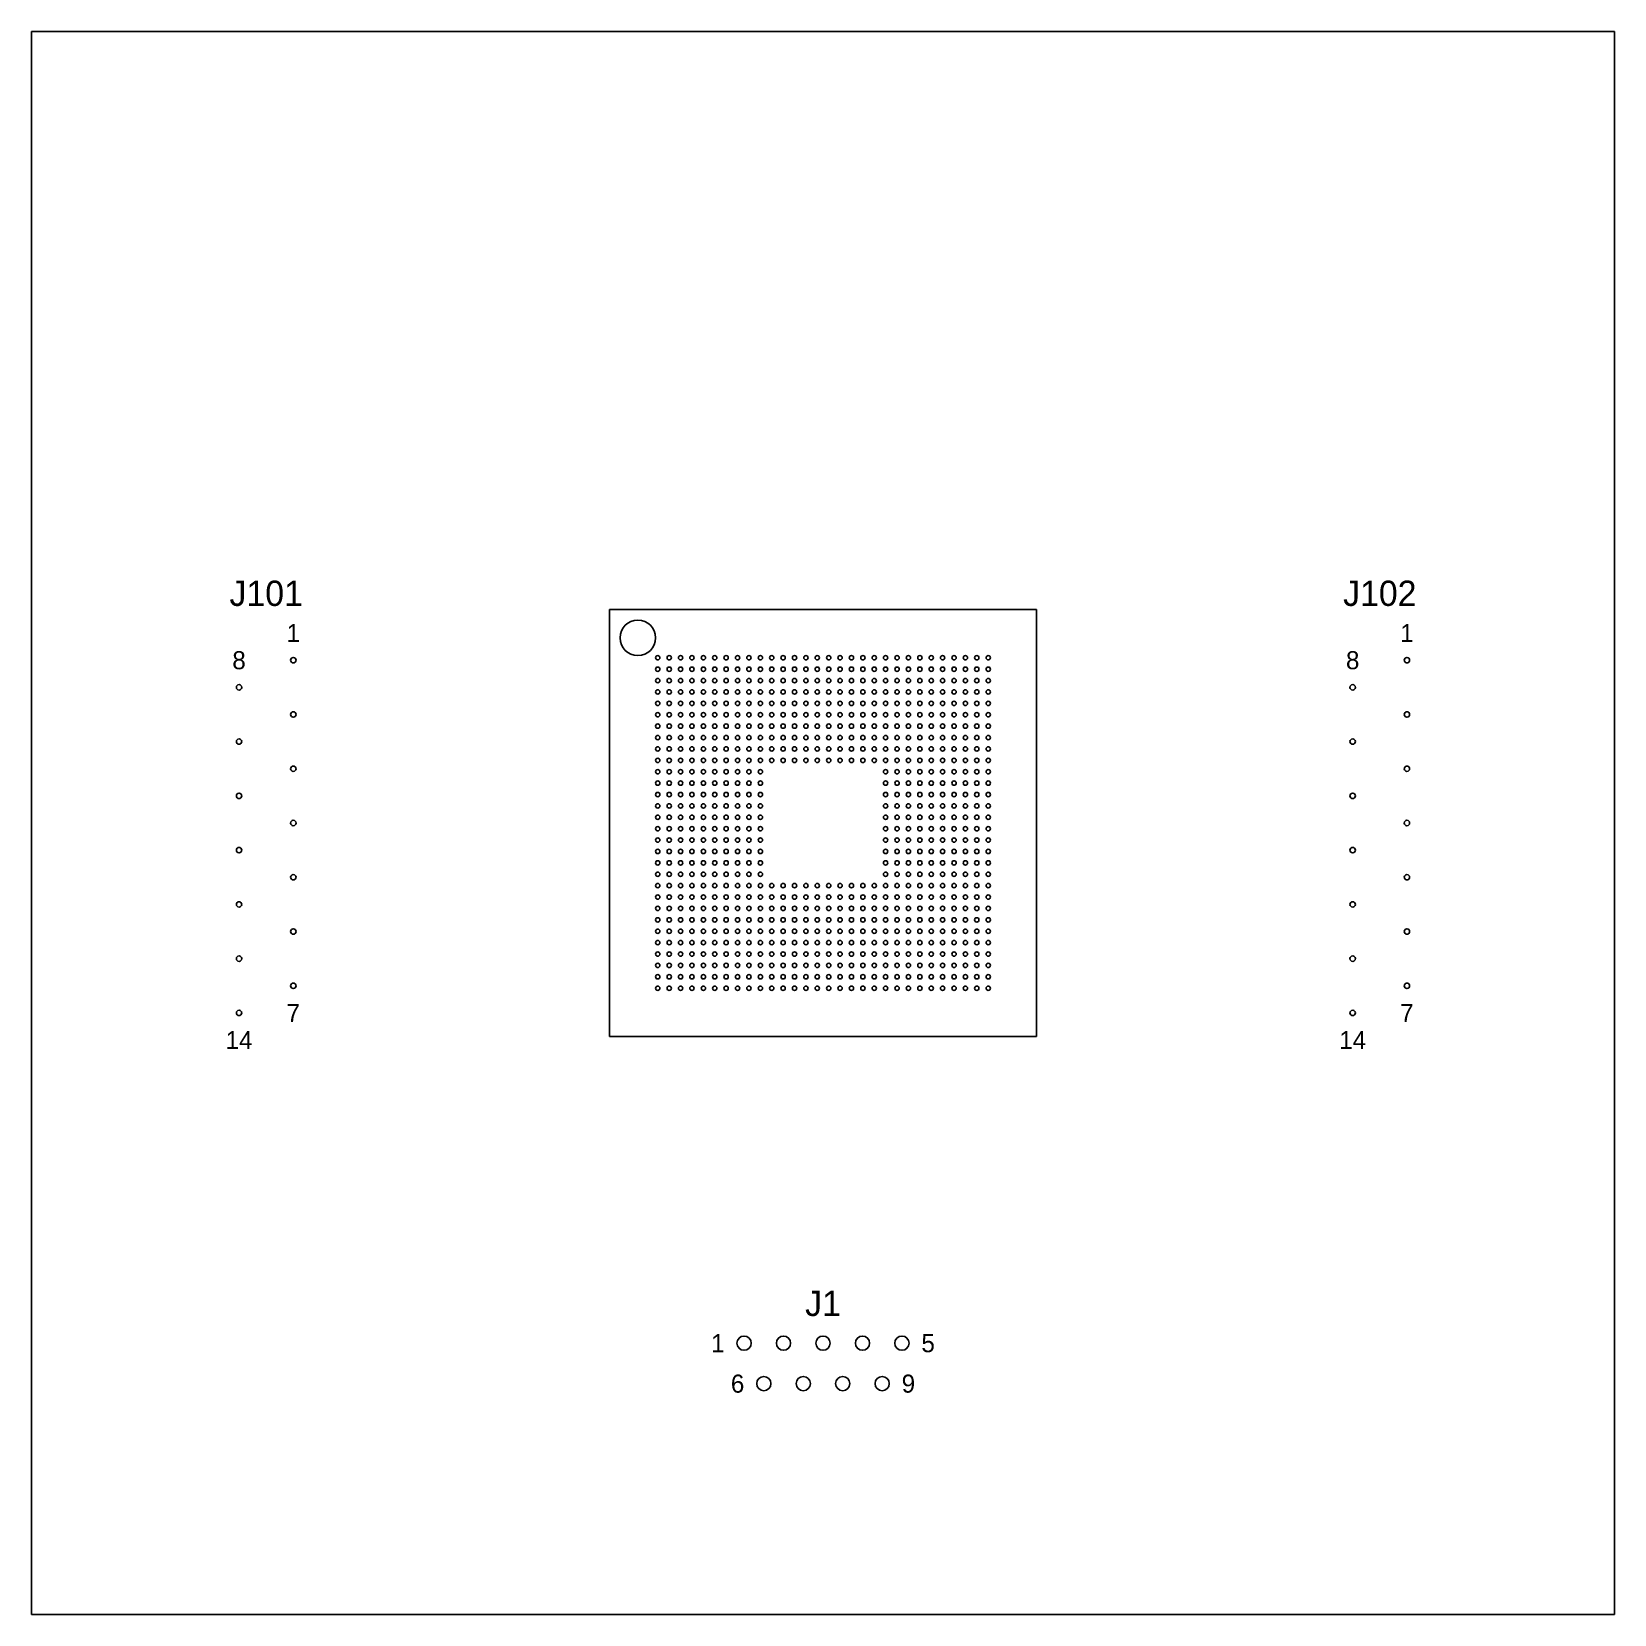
# Model space of a CAD drawing. Extents: x 0 to 4375, y 0 to 4375.
import ezdxf
from ezdxf.enums import TextEntityAlignment as Align

# ---------------------------------------------------------------- set-up
doc = ezdxf.new("R2010")
doc.units = 9
doc.header["$MEASUREMENT"] = 0
for name, color, linetype in [('BOARD_OUTLINE', 7, 'Continuous'), ('DC_CENTERS', 7, 'Continuous'), ('GPPO_CENTERS', 7, 'Continuous'), ('INTERPOSER', 7, 'Continuous'), ('MECH_LABELS', 7, 'Continuous')]:
    doc.layers.add(name, color=color, linetype=linetype)

msp = doc.modelspace()

# ---------------------------------------------------------------- linework, layer by layer
at = {"layer": 'BOARD_OUTLINE'}
for p, q in [((4375, 4375), (0, 4375)), ((0, 4375), (0, 0)), ((4375, 0), (4375, 4375)), ((0, 0), (4375, 0))]:
    msp.add_line(p, q, dxfattribs=at)
at = {"layer": 'DC_CENTERS'}
for centre in [(1969.4, 749.6), (2078.4, 749.6), (2187.5, 749.6), (2296.6, 749.6), (2405.6, 749.6), (2023.9, 637.8), (2133, 637.8), (2242, 637.8), (2351.1, 637.8)]:
    msp.add_circle(centre, 19.7, dxfattribs=at)
at = {"layer": 'GPPO_CENTERS'}
for centre in [(723.3, 2637.5), (3801.7, 2637.5), (573.3, 2562.5), (3651.7, 2562.5), (723.3, 2487.5), (3801.7, 2487.5), (573.3, 2412.5), (3651.7, 2412.5), (723.3, 2337.5), (3801.7, 2337.5), (573.3, 2262.5), (3651.7, 2262.5), (723.3, 2187.5), (3801.7, 2187.5), (573.3, 2112.5), (3651.7, 2112.5), (723.3, 2037.5), (3801.7, 2037.5), (573.3, 1962.5), (3651.7, 1962.5), (723.3, 1887.5), (3801.7, 1887.5), (573.3, 1812.5), (3651.7, 1812.5), (723.3, 1737.5), (3801.7, 1737.5), (573.3, 1662.5), (3651.7, 1662.5)]:
    msp.add_circle(centre, 7.5, dxfattribs=at)
at = {"layer": 'INTERPOSER'}
for p, q in [((1596.9, 2778.1), (2778.1, 2778.1)), ((1596.9, 1596.9), (1596.9, 2778.1)), ((2778.1, 2778.1), (2778.1, 1596.9)), ((2778.1, 1596.9), (1596.9, 1596.9))]:
    msp.add_line(p, q, dxfattribs=at)
for centre, radius in [((1675.7, 2699.3), 49.2), ((1730.8, 2644.2), 6), ((1762.3, 2644.2), 6), ((1793.8, 2644.2), 6), ((1825.3, 2644.2), 6), ((1856.8, 2644.2), 6), ((1888.3, 2644.2), 6), ((1919.8, 2644.2), 6), ((1951.3, 2644.2), 6), ((1982.8, 2644.2), 6), ((2014.3, 2644.2), 6), ((2045.8, 2644.2), 6), ((2077.3, 2644.2), 6), ((2108.8, 2644.2), 6), ((2140.3, 2644.2), 6), ((2171.8, 2644.2), 6), ((2203.2, 2644.2), 6), ((2234.7, 2644.2), 6), ((2266.2, 2644.2), 6), ((2297.7, 2644.2), 6), ((2329.2, 2644.2), 6), ((2360.7, 2644.2), 6), ((2392.2, 2644.2), 6), ((2423.7, 2644.2), 6), ((2455.2, 2644.2), 6), ((2486.7, 2644.2), 6), ((2518.2, 2644.2), 6), ((2549.7, 2644.2), 6), ((2581.2, 2644.2), 6), ((2612.7, 2644.2), 6), ((2644.2, 2644.2), 6), ((1730.8, 2612.7), 6), ((1730.8, 2581.2), 6), ((1762.3, 2612.7), 6), ((1762.3, 2581.2), 6), ((1793.8, 2612.7), 6), ((1793.8, 2581.2), 6), ((1825.3, 2612.7), 6), ((1825.3, 2581.2), 6), ((1856.8, 2612.7), 6), ((1856.8, 2581.2), 6), ((1888.3, 2612.7), 6), ((1888.3, 2581.2), 6), ((1919.8, 2612.7), 6), ((1919.8, 2581.2), 6), ((1951.3, 2612.7), 6), ((1951.3, 2581.2), 6), ((1982.8, 2612.7), 6), ((1982.8, 2581.2), 6), ((2014.3, 2612.7), 6), ((2014.3, 2581.2), 6), ((2045.8, 2612.7), 6), ((2045.8, 2581.2), 6), ((2077.3, 2612.7), 6), ((2077.3, 2581.2), 6), ((2108.8, 2612.7), 6), ((2108.8, 2581.2), 6), ((2140.3, 2612.7), 6), ((2140.3, 2581.2), 6), ((2171.8, 2612.7), 6), ((2171.8, 2581.2), 6), ((2203.2, 2612.7), 6), ((2203.2, 2581.2), 6), ((2234.7, 2612.7), 6), ((2234.7, 2581.2), 6), ((2266.2, 2612.7), 6), ((2266.2, 2581.2), 6), ((2297.7, 2612.7), 6), ((2297.7, 2581.2), 6), ((2329.2, 2612.7), 6), ((2329.2, 2581.2), 6), ((2360.7, 2612.7), 6), ((2360.7, 2581.2), 6), ((2392.2, 2612.7), 6), ((2392.2, 2581.2), 6), ((2423.7, 2612.7), 6), ((2423.7, 2581.2), 6), ((2455.2, 2612.7), 6), ((2455.2, 2581.2), 6), ((2486.7, 2612.7), 6), ((2486.7, 2581.2), 6), ((2518.2, 2612.7), 6), ((2518.2, 2581.2), 6), ((2549.7, 2612.7), 6), ((2549.7, 2581.2), 6), ((2581.2, 2612.7), 6), ((2581.2, 2581.2), 6), ((2612.7, 2612.7), 6), ((2612.7, 2581.2), 6), ((2644.2, 2612.7), 6), ((2644.2, 2581.2), 6), ((1730.8, 2549.7), 6), ((1762.3, 2549.7), 6), ((1793.8, 2549.7), 6), ((1825.3, 2549.7), 6), ((1856.8, 2549.7), 6), ((1888.3, 2549.7), 6), ((1919.8, 2549.7), 6), ((1951.3, 2549.7), 6), ((1982.8, 2549.7), 6), ((2014.3, 2549.7), 6), ((2045.8, 2549.7), 6), ((2077.3, 2549.7), 6), ((2108.8, 2549.7), 6), ((2140.3, 2549.7), 6), ((2171.8, 2549.7), 6), ((2203.2, 2549.7), 6), ((2234.7, 2549.7), 6), ((2266.2, 2549.7), 6), ((2297.7, 2549.7), 6), ((2329.2, 2549.7), 6), ((2360.7, 2549.7), 6), ((2392.2, 2549.7), 6), ((2423.7, 2549.7), 6), ((2455.2, 2549.7), 6), ((2486.7, 2549.7), 6), ((2518.2, 2549.7), 6), ((2549.7, 2549.7), 6), ((2581.2, 2549.7), 6), ((2612.7, 2549.7), 6), ((2644.2, 2549.7), 6), ((1730.8, 2518.2), 6), ((1762.3, 2518.2), 6), ((1793.8, 2518.2), 6), ((1825.3, 2518.2), 6), ((1856.8, 2518.2), 6), ((1888.3, 2518.2), 6), ((1919.8, 2518.2), 6), ((1951.3, 2518.2), 6), ((1982.8, 2518.2), 6), ((2014.3, 2518.2), 6), ((2045.8, 2518.2), 6), ((2077.3, 2518.2), 6), ((2108.8, 2518.2), 6), ((2140.3, 2518.2), 6), ((2171.8, 2518.2), 6), ((2203.2, 2518.2), 6), ((2234.7, 2518.2), 6), ((2266.2, 2518.2), 6), ((2297.7, 2518.2), 6), ((2329.2, 2518.2), 6), ((2360.7, 2518.2), 6), ((2392.2, 2518.2), 6), ((2423.7, 2518.2), 6), ((2455.2, 2518.2), 6), ((2486.7, 2518.2), 6), ((2518.2, 2518.2), 6), ((2549.7, 2518.2), 6), ((2581.2, 2518.2), 6), ((2612.7, 2518.2), 6), ((2644.2, 2518.2), 6), ((1730.8, 2486.7), 6), ((1730.8, 2455.2), 6), ((1762.3, 2486.7), 6), ((1762.3, 2455.2), 6), ((1793.8, 2486.7), 6), ((1793.8, 2455.2), 6), ((1825.3, 2486.7), 6), ((1825.3, 2455.2), 6), ((1856.8, 2486.7), 6), ((1856.8, 2455.2), 6), ((1888.3, 2486.7), 6), ((1888.3, 2455.2), 6), ((1919.8, 2486.7), 6), ((1919.8, 2455.2), 6), ((1951.3, 2486.7), 6), ((1951.3, 2455.2), 6), ((1982.8, 2486.7), 6), ((1982.8, 2455.2), 6), ((2014.3, 2486.7), 6), ((2014.3, 2455.2), 6), ((2045.8, 2486.7), 6), ((2045.8, 2455.2), 6), ((2077.3, 2486.7), 6), ((2077.3, 2455.2), 6), ((2108.8, 2486.7), 6), ((2108.8, 2455.2), 6), ((2140.3, 2486.7), 6), ((2140.3, 2455.2), 6), ((2171.8, 2486.7), 6), ((2171.8, 2455.2), 6), ((2203.2, 2486.7), 6), ((2203.2, 2455.2), 6), ((2234.7, 2486.7), 6), ((2234.7, 2455.2), 6), ((2266.2, 2486.7), 6), ((2266.2, 2455.2), 6), ((2297.7, 2486.7), 6), ((2297.7, 2455.2), 6), ((2329.2, 2486.7), 6), ((2329.2, 2455.2), 6), ((2360.7, 2486.7), 6), ((2360.7, 2455.2), 6), ((2392.2, 2486.7), 6), ((2392.2, 2455.2), 6), ((2423.7, 2486.7), 6), ((2423.7, 2455.2), 6), ((2455.2, 2486.7), 6), ((2455.2, 2455.2), 6), ((2486.7, 2486.7), 6), ((2486.7, 2455.2), 6), ((2518.2, 2486.7), 6), ((2518.2, 2455.2), 6), ((2549.7, 2486.7), 6), ((2549.7, 2455.2), 6), ((2581.2, 2486.7), 6), ((2581.2, 2455.2), 6), ((2612.7, 2486.7), 6), ((2612.7, 2455.2), 6), ((2644.2, 2486.7), 6), ((2644.2, 2455.2), 6), ((1730.8, 2423.7), 6), ((1762.3, 2423.7), 6), ((1793.8, 2423.7), 6), ((1825.3, 2423.7), 6), ((1856.8, 2423.7), 6), ((1888.3, 2423.7), 6), ((1919.8, 2423.7), 6), ((1951.3, 2423.7), 6), ((1982.8, 2423.7), 6), ((2014.3, 2423.7), 6), ((2045.8, 2423.7), 6), ((2077.3, 2423.7), 6), ((2108.8, 2423.7), 6), ((2140.3, 2423.7), 6), ((2171.8, 2423.7), 6), ((2203.2, 2423.7), 6), ((2234.7, 2423.7), 6), ((2266.2, 2423.7), 6), ((2297.7, 2423.7), 6), ((2329.2, 2423.7), 6), ((2360.7, 2423.7), 6), ((2392.2, 2423.7), 6), ((2423.7, 2423.7), 6), ((2455.2, 2423.7), 6), ((2486.7, 2423.7), 6), ((2518.2, 2423.7), 6), ((2549.7, 2423.7), 6), ((2581.2, 2423.7), 6), ((2612.7, 2423.7), 6), ((2644.2, 2423.7), 6), ((1730.8, 2392.2), 6), ((1730.8, 2360.7), 6), ((1762.3, 2392.2), 6), ((1762.3, 2360.7), 6), ((1793.8, 2392.2), 6), ((1793.8, 2360.7), 6), ((1825.3, 2392.2), 6), ((1825.3, 2360.7), 6), ((1856.8, 2392.2), 6), ((1856.8, 2360.7), 6), ((1888.3, 2392.2), 6), ((1888.3, 2360.7), 6), ((1919.8, 2392.2), 6), ((1919.8, 2360.7), 6), ((1951.3, 2392.2), 6), ((1951.3, 2360.7), 6), ((1982.8, 2392.2), 6), ((1982.8, 2360.7), 6), ((2014.3, 2392.2), 6), ((2014.3, 2360.7), 6), ((2045.8, 2392.2), 6), ((2045.8, 2360.7), 6), ((2077.3, 2392.2), 6), ((2077.3, 2360.7), 6), ((2108.8, 2392.2), 6), ((2108.8, 2360.7), 6), ((2140.3, 2392.2), 6), ((2140.3, 2360.7), 6), ((2171.8, 2392.2), 6), ((2171.8, 2360.7), 6), ((2203.2, 2392.2), 6), ((2203.2, 2360.7), 6), ((2234.7, 2392.2), 6), ((2234.7, 2360.7), 6), ((2266.2, 2392.2), 6), ((2266.2, 2360.7), 6), ((2297.7, 2392.2), 6), ((2297.7, 2360.7), 6), ((2329.2, 2392.2), 6), ((2329.2, 2360.7), 6), ((2360.7, 2392.2), 6), ((2360.7, 2360.7), 6), ((2392.2, 2392.2), 6), ((2392.2, 2360.7), 6), ((2423.7, 2392.2), 6), ((2423.7, 2360.7), 6), ((2455.2, 2392.2), 6), ((2455.2, 2360.7), 6), ((2486.7, 2392.2), 6), ((2486.7, 2360.7), 6), ((2518.2, 2392.2), 6), ((2518.2, 2360.7), 6), ((2549.7, 2392.2), 6), ((2549.7, 2360.7), 6), ((2581.2, 2392.2), 6), ((2581.2, 2360.7), 6), ((2612.7, 2392.2), 6), ((2612.7, 2360.7), 6), ((2644.2, 2392.2), 6), ((2644.2, 2360.7), 6), ((1730.8, 2329.2), 6), ((1762.3, 2329.2), 6), ((1793.8, 2329.2), 6), ((1825.3, 2329.2), 6), ((1856.8, 2329.2), 6), ((1888.3, 2329.2), 6), ((1919.8, 2329.2), 6), ((1951.3, 2329.2), 6), ((1982.8, 2329.2), 6), ((2014.3, 2329.2), 6), ((2360.7, 2329.2), 6), ((2392.2, 2329.2), 6), ((2423.7, 2329.2), 6), ((2455.2, 2329.2), 6), ((2486.7, 2329.2), 6), ((2518.2, 2329.2), 6), ((2549.7, 2329.2), 6), ((2581.2, 2329.2), 6), ((2612.7, 2329.2), 6), ((2644.2, 2329.2), 6), ((1730.8, 2297.7), 6), ((1762.3, 2297.7), 6), ((1793.8, 2297.7), 6), ((1825.3, 2297.7), 6), ((1856.8, 2297.7), 6), ((1888.3, 2297.7), 6), ((1919.8, 2297.7), 6), ((1951.3, 2297.7), 6), ((1982.8, 2297.7), 6), ((2014.3, 2297.7), 6), ((2360.7, 2297.7), 6), ((2392.2, 2297.7), 6), ((2423.7, 2297.7), 6), ((2455.2, 2297.7), 6), ((2486.7, 2297.7), 6), ((2518.2, 2297.7), 6), ((2549.7, 2297.7), 6), ((2581.2, 2297.7), 6), ((2612.7, 2297.7), 6), ((2644.2, 2297.7), 6), ((1730.8, 2266.2), 6), ((1730.8, 2234.7), 6), ((1762.3, 2266.2), 6), ((1762.3, 2234.7), 6), ((1793.8, 2266.2), 6), ((1793.8, 2234.7), 6), ((1825.3, 2266.2), 6), ((1825.3, 2234.7), 6), ((1856.8, 2266.2), 6), ((1856.8, 2234.7), 6), ((1888.3, 2266.2), 6), ((1888.3, 2234.7), 6), ((1919.8, 2266.2), 6), ((1919.8, 2234.7), 6), ((1951.3, 2266.2), 6), ((1951.3, 2234.7), 6), ((1982.8, 2266.2), 6), ((1982.8, 2234.7), 6), ((2014.3, 2266.2), 6), ((2014.3, 2234.7), 6), ((2360.7, 2266.2), 6), ((2360.7, 2234.7), 6), ((2392.2, 2266.2), 6), ((2392.2, 2234.7), 6), ((2423.7, 2266.2), 6), ((2423.7, 2234.7), 6), ((2455.2, 2266.2), 6), ((2455.2, 2234.7), 6), ((2486.7, 2266.2), 6), ((2486.7, 2234.7), 6), ((2518.2, 2266.2), 6), ((2518.2, 2234.7), 6), ((2549.7, 2266.2), 6), ((2549.7, 2234.7), 6), ((2581.2, 2266.2), 6), ((2581.2, 2234.7), 6), ((2612.7, 2266.2), 6), ((2612.7, 2234.7), 6), ((2644.2, 2266.2), 6), ((2644.2, 2234.7), 6), ((1730.8, 2203.2), 6), ((1762.3, 2203.2), 6), ((1793.8, 2203.2), 6), ((1825.3, 2203.2), 6), ((1856.8, 2203.2), 6), ((1888.3, 2203.2), 6), ((1919.8, 2203.2), 6), ((1951.3, 2203.2), 6), ((1982.8, 2203.2), 6), ((2014.3, 2203.2), 6), ((2360.7, 2203.2), 6), ((2392.2, 2203.2), 6), ((2423.7, 2203.2), 6), ((2455.2, 2203.2), 6), ((2486.7, 2203.2), 6), ((2518.2, 2203.2), 6), ((2549.7, 2203.2), 6), ((2581.2, 2203.2), 6), ((2612.7, 2203.2), 6), ((2644.2, 2203.2), 6), ((1730.8, 2171.8), 6), ((1730.8, 2140.3), 6), ((1762.3, 2171.8), 6), ((1762.3, 2140.3), 6), ((1793.8, 2171.8), 6), ((1793.8, 2140.3), 6), ((1825.3, 2171.8), 6), ((1825.3, 2140.3), 6), ((1856.8, 2171.8), 6), ((1856.8, 2140.3), 6), ((1888.3, 2171.8), 6), ((1888.3, 2140.3), 6), ((1919.8, 2171.8), 6), ((1919.8, 2140.3), 6), ((1951.3, 2171.8), 6), ((1951.3, 2140.3), 6), ((1982.8, 2171.8), 6), ((1982.8, 2140.3), 6), ((2014.3, 2171.8), 6), ((2014.3, 2140.3), 6), ((2360.7, 2171.8), 6), ((2360.7, 2140.3), 6), ((2392.2, 2171.8), 6), ((2392.2, 2140.3), 6), ((2423.7, 2171.8), 6), ((2423.7, 2140.3), 6), ((2455.2, 2171.8), 6), ((2455.2, 2140.3), 6), ((2486.7, 2171.8), 6), ((2486.7, 2140.3), 6), ((2518.2, 2171.8), 6), ((2518.2, 2140.3), 6), ((2549.7, 2171.8), 6), ((2549.7, 2140.3), 6), ((2581.2, 2171.8), 6), ((2581.2, 2140.3), 6), ((2612.7, 2171.8), 6), ((2612.7, 2140.3), 6), ((2644.2, 2171.8), 6), ((2644.2, 2140.3), 6), ((1730.8, 2108.8), 6), ((1762.3, 2108.8), 6), ((1793.8, 2108.8), 6), ((1825.3, 2108.8), 6), ((1856.8, 2108.8), 6), ((1888.3, 2108.8), 6), ((1919.8, 2108.8), 6), ((1951.3, 2108.8), 6), ((1982.8, 2108.8), 6), ((2014.3, 2108.8), 6), ((2360.7, 2108.8), 6), ((2392.2, 2108.8), 6), ((2423.7, 2108.8), 6), ((2455.2, 2108.8), 6), ((2486.7, 2108.8), 6), ((2518.2, 2108.8), 6), ((2549.7, 2108.8), 6), ((2581.2, 2108.8), 6), ((2612.7, 2108.8), 6), ((2644.2, 2108.8), 6), ((1730.8, 2077.3), 6), ((1762.3, 2077.3), 6), ((1793.8, 2077.3), 6), ((1825.3, 2077.3), 6), ((1856.8, 2077.3), 6), ((1888.3, 2077.3), 6), ((1919.8, 2077.3), 6), ((1951.3, 2077.3), 6), ((1982.8, 2077.3), 6), ((2014.3, 2077.3), 6), ((2360.7, 2077.3), 6), ((2392.2, 2077.3), 6), ((2423.7, 2077.3), 6), ((2455.2, 2077.3), 6), ((2486.7, 2077.3), 6), ((2518.2, 2077.3), 6), ((2549.7, 2077.3), 6), ((2581.2, 2077.3), 6), ((2612.7, 2077.3), 6), ((2644.2, 2077.3), 6), ((1730.8, 2045.8), 6), ((1730.8, 2014.3), 6), ((1762.3, 2045.8), 6), ((1762.3, 2014.3), 6), ((1793.8, 2045.8), 6), ((1793.8, 2014.3), 6), ((1825.3, 2045.8), 6), ((1825.3, 2014.3), 6), ((1856.8, 2045.8), 6), ((1856.8, 2014.3), 6), ((1888.3, 2045.8), 6), ((1888.3, 2014.3), 6), ((1919.8, 2045.8), 6), ((1919.8, 2014.3), 6), ((1951.3, 2045.8), 6), ((1951.3, 2014.3), 6), ((1982.8, 2045.8), 6), ((1982.8, 2014.3), 6), ((2014.3, 2045.8), 6), ((2014.3, 2014.3), 6), ((2045.8, 2014.3), 6), ((2077.3, 2014.3), 6), ((2108.8, 2014.3), 6), ((2140.3, 2014.3), 6), ((2171.8, 2014.3), 6), ((2203.2, 2014.3), 6), ((2234.7, 2014.3), 6), ((2266.2, 2014.3), 6), ((2297.7, 2014.3), 6), ((2329.2, 2014.3), 6), ((2360.7, 2045.8), 6), ((2360.7, 2014.3), 6), ((2392.2, 2045.8), 6), ((2392.2, 2014.3), 6), ((2423.7, 2045.8), 6), ((2423.7, 2014.3), 6), ((2455.2, 2045.8), 6), ((2455.2, 2014.3), 6), ((2486.7, 2045.8), 6), ((2486.7, 2014.3), 6), ((2518.2, 2045.8), 6), ((2518.2, 2014.3), 6), ((2549.7, 2045.8), 6), ((2549.7, 2014.3), 6), ((2581.2, 2045.8), 6), ((2581.2, 2014.3), 6), ((2612.7, 2045.8), 6), ((2612.7, 2014.3), 6), ((2644.2, 2045.8), 6), ((2644.2, 2014.3), 6), ((1730.8, 1982.8), 6), ((1762.3, 1982.8), 6), ((1793.8, 1982.8), 6), ((1825.3, 1982.8), 6), ((1856.8, 1982.8), 6), ((1888.3, 1982.8), 6), ((1919.8, 1982.8), 6), ((1951.3, 1982.8), 6), ((1982.8, 1982.8), 6), ((2014.3, 1982.8), 6), ((2045.8, 1982.8), 6), ((2077.3, 1982.8), 6), ((2108.8, 1982.8), 6), ((2140.3, 1982.8), 6), ((2171.8, 1982.8), 6), ((2203.2, 1982.8), 6), ((2234.7, 1982.8), 6), ((2266.2, 1982.8), 6), ((2297.7, 1982.8), 6), ((2329.2, 1982.8), 6), ((2360.7, 1982.8), 6), ((2392.2, 1982.8), 6), ((2423.7, 1982.8), 6), ((2455.2, 1982.8), 6), ((2486.7, 1982.8), 6), ((2518.2, 1982.8), 6), ((2549.7, 1982.8), 6), ((2581.2, 1982.8), 6), ((2612.7, 1982.8), 6), ((2644.2, 1982.8), 6), ((1730.8, 1951.3), 6), ((1730.8, 1919.8), 6), ((1762.3, 1951.3), 6), ((1762.3, 1919.8), 6), ((1793.8, 1951.3), 6), ((1793.8, 1919.8), 6), ((1825.3, 1951.3), 6), ((1825.3, 1919.8), 6), ((1856.8, 1951.3), 6), ((1856.8, 1919.8), 6), ((1888.3, 1951.3), 6), ((1888.3, 1919.8), 6), ((1919.8, 1951.3), 6), ((1919.8, 1919.8), 6), ((1951.3, 1951.3), 6), ((1951.3, 1919.8), 6), ((1982.8, 1951.3), 6), ((1982.8, 1919.8), 6), ((2014.3, 1951.3), 6), ((2014.3, 1919.8), 6), ((2045.8, 1951.3), 6), ((2045.8, 1919.8), 6), ((2077.3, 1951.3), 6), ((2077.3, 1919.8), 6), ((2108.8, 1951.3), 6), ((2108.8, 1919.8), 6), ((2140.3, 1951.3), 6), ((2140.3, 1919.8), 6), ((2171.8, 1951.3), 6), ((2171.8, 1919.8), 6), ((2203.2, 1951.3), 6), ((2203.2, 1919.8), 6), ((2234.7, 1951.3), 6), ((2234.7, 1919.8), 6), ((2266.2, 1951.3), 6), ((2266.2, 1919.8), 6), ((2297.7, 1951.3), 6), ((2297.7, 1919.8), 6), ((2329.2, 1951.3), 6), ((2329.2, 1919.8), 6), ((2360.7, 1951.3), 6), ((2360.7, 1919.8), 6), ((2392.2, 1951.3), 6), ((2392.2, 1919.8), 6), ((2423.7, 1951.3), 6), ((2423.7, 1919.8), 6), ((2455.2, 1951.3), 6), ((2455.2, 1919.8), 6), ((2486.7, 1951.3), 6), ((2486.7, 1919.8), 6), ((2518.2, 1951.3), 6), ((2518.2, 1919.8), 6), ((2549.7, 1951.3), 6), ((2549.7, 1919.8), 6), ((2581.2, 1951.3), 6), ((2581.2, 1919.8), 6), ((2612.7, 1951.3), 6), ((2612.7, 1919.8), 6), ((2644.2, 1951.3), 6), ((2644.2, 1919.8), 6), ((1730.8, 1888.3), 6), ((1762.3, 1888.3), 6), ((1793.8, 1888.3), 6), ((1825.3, 1888.3), 6), ((1856.8, 1888.3), 6), ((1888.3, 1888.3), 6), ((1919.8, 1888.3), 6), ((1951.3, 1888.3), 6), ((1982.8, 1888.3), 6), ((2014.3, 1888.3), 6), ((2045.8, 1888.3), 6), ((2077.3, 1888.3), 6), ((2108.8, 1888.3), 6), ((2140.3, 1888.3), 6), ((2171.8, 1888.3), 6), ((2203.2, 1888.3), 6), ((2234.7, 1888.3), 6), ((2266.2, 1888.3), 6), ((2297.7, 1888.3), 6), ((2329.2, 1888.3), 6), ((2360.7, 1888.3), 6), ((2392.2, 1888.3), 6), ((2423.7, 1888.3), 6), ((2455.2, 1888.3), 6), ((2486.7, 1888.3), 6), ((2518.2, 1888.3), 6), ((2549.7, 1888.3), 6), ((2581.2, 1888.3), 6), ((2612.7, 1888.3), 6), ((2644.2, 1888.3), 6), ((1730.8, 1856.8), 6), ((1762.3, 1856.8), 6), ((1793.8, 1856.8), 6), ((1825.3, 1856.8), 6), ((1856.8, 1856.8), 6), ((1888.3, 1856.8), 6), ((1919.8, 1856.8), 6), ((1951.3, 1856.8), 6), ((1982.8, 1856.8), 6), ((2014.3, 1856.8), 6), ((2045.8, 1856.8), 6), ((2077.3, 1856.8), 6), ((2108.8, 1856.8), 6), ((2140.3, 1856.8), 6), ((2171.8, 1856.8), 6), ((2203.2, 1856.8), 6), ((2234.7, 1856.8), 6), ((2266.2, 1856.8), 6), ((2297.7, 1856.8), 6), ((2329.2, 1856.8), 6), ((2360.7, 1856.8), 6), ((2392.2, 1856.8), 6), ((2423.7, 1856.8), 6), ((2455.2, 1856.8), 6), ((2486.7, 1856.8), 6), ((2518.2, 1856.8), 6), ((2549.7, 1856.8), 6), ((2581.2, 1856.8), 6), ((2612.7, 1856.8), 6), ((2644.2, 1856.8), 6), ((1730.8, 1825.3), 6), ((1730.8, 1793.8), 6), ((1762.3, 1825.3), 6), ((1762.3, 1793.8), 6), ((1793.8, 1825.3), 6), ((1793.8, 1793.8), 6), ((1825.3, 1825.3), 6), ((1825.3, 1793.8), 6), ((1856.8, 1825.3), 6), ((1856.8, 1793.8), 6), ((1888.3, 1825.3), 6), ((1888.3, 1793.8), 6), ((1919.8, 1825.3), 6), ((1919.8, 1793.8), 6), ((1951.3, 1825.3), 6), ((1951.3, 1793.8), 6), ((1982.8, 1825.3), 6), ((1982.8, 1793.8), 6), ((2014.3, 1825.3), 6), ((2014.3, 1793.8), 6), ((2045.8, 1825.3), 6), ((2045.8, 1793.8), 6), ((2077.3, 1825.3), 6), ((2077.3, 1793.8), 6), ((2108.8, 1825.3), 6), ((2108.8, 1793.8), 6), ((2140.3, 1825.3), 6), ((2140.3, 1793.8), 6), ((2171.8, 1825.3), 6), ((2171.8, 1793.8), 6), ((2203.2, 1825.3), 6), ((2203.2, 1793.8), 6), ((2234.7, 1825.3), 6), ((2234.7, 1793.8), 6), ((2266.2, 1825.3), 6), ((2266.2, 1793.8), 6), ((2297.7, 1825.3), 6), ((2297.7, 1793.8), 6), ((2329.2, 1825.3), 6), ((2329.2, 1793.8), 6), ((2360.7, 1825.3), 6), ((2360.7, 1793.8), 6), ((2392.2, 1825.3), 6), ((2392.2, 1793.8), 6), ((2423.7, 1825.3), 6), ((2423.7, 1793.8), 6), ((2455.2, 1825.3), 6), ((2455.2, 1793.8), 6), ((2486.7, 1825.3), 6), ((2486.7, 1793.8), 6), ((2518.2, 1825.3), 6), ((2518.2, 1793.8), 6), ((2549.7, 1825.3), 6), ((2549.7, 1793.8), 6), ((2581.2, 1825.3), 6), ((2581.2, 1793.8), 6), ((2612.7, 1825.3), 6), ((2612.7, 1793.8), 6), ((2644.2, 1825.3), 6), ((2644.2, 1793.8), 6), ((1730.8, 1762.3), 6), ((1762.3, 1762.3), 6), ((1793.8, 1762.3), 6), ((1825.3, 1762.3), 6), ((1856.8, 1762.3), 6), ((1888.3, 1762.3), 6), ((1919.8, 1762.3), 6), ((1951.3, 1762.3), 6), ((1982.8, 1762.3), 6), ((2014.3, 1762.3), 6), ((2045.8, 1762.3), 6), ((2077.3, 1762.3), 6), ((2108.8, 1762.3), 6), ((2140.3, 1762.3), 6), ((2171.8, 1762.3), 6), ((2203.2, 1762.3), 6), ((2234.7, 1762.3), 6), ((2266.2, 1762.3), 6), ((2297.7, 1762.3), 6), ((2329.2, 1762.3), 6), ((2360.7, 1762.3), 6), ((2392.2, 1762.3), 6), ((2423.7, 1762.3), 6), ((2455.2, 1762.3), 6), ((2486.7, 1762.3), 6), ((2518.2, 1762.3), 6), ((2549.7, 1762.3), 6), ((2581.2, 1762.3), 6), ((2612.7, 1762.3), 6), ((2644.2, 1762.3), 6), ((1730.8, 1730.8), 6), ((1762.3, 1730.8), 6), ((1793.8, 1730.8), 6), ((1825.3, 1730.8), 6), ((1856.8, 1730.8), 6), ((1888.3, 1730.8), 6), ((1919.8, 1730.8), 6), ((1951.3, 1730.8), 6), ((1982.8, 1730.8), 6), ((2014.3, 1730.8), 6), ((2045.8, 1730.8), 6), ((2077.3, 1730.8), 6), ((2108.8, 1730.8), 6), ((2140.3, 1730.8), 6), ((2171.8, 1730.8), 6), ((2203.2, 1730.8), 6), ((2234.7, 1730.8), 6), ((2266.2, 1730.8), 6), ((2297.7, 1730.8), 6), ((2329.2, 1730.8), 6), ((2360.7, 1730.8), 6), ((2392.2, 1730.8), 6), ((2423.7, 1730.8), 6), ((2455.2, 1730.8), 6), ((2486.7, 1730.8), 6), ((2518.2, 1730.8), 6), ((2549.7, 1730.8), 6), ((2581.2, 1730.8), 6), ((2612.7, 1730.8), 6), ((2644.2, 1730.8), 6)]:
    msp.add_circle(centre, radius, dxfattribs=at)

# ---------------------------------------------------------------- texts
at = {"layer": 'MECH_LABELS'}
for s, height, p in [('J101', 70, (648.3, 2822.5)), ('J102', 70, (3726.7, 2822.5)), ('1', 50, (723.3, 2712.5)), ('1', 50, (3801.7, 2712.5)), ('8', 50, (573.3, 2637.5)), ('8', 50, (3651.7, 2637.5)), ('7', 50, (723.3, 1662.5)), ('7', 50, (3801.7, 1662.5)), ('14', 50, (573.3, 1587.5)), ('14', 50, (3651.7, 1587.5)), ('J1', 70, (2187.5, 859.6)), ('1', 50, (1896.9, 749.6)), ('5', 50, (2478.1, 749.6)), ('6', 50, (1951.4, 637.8)), ('9', 50, (2423.6, 637.8))]:
    msp.add_text(s, height=height, dxfattribs=at).set_placement(p, align=Align.MIDDLE_CENTER)

doc.saveas('drawing.dxf')
